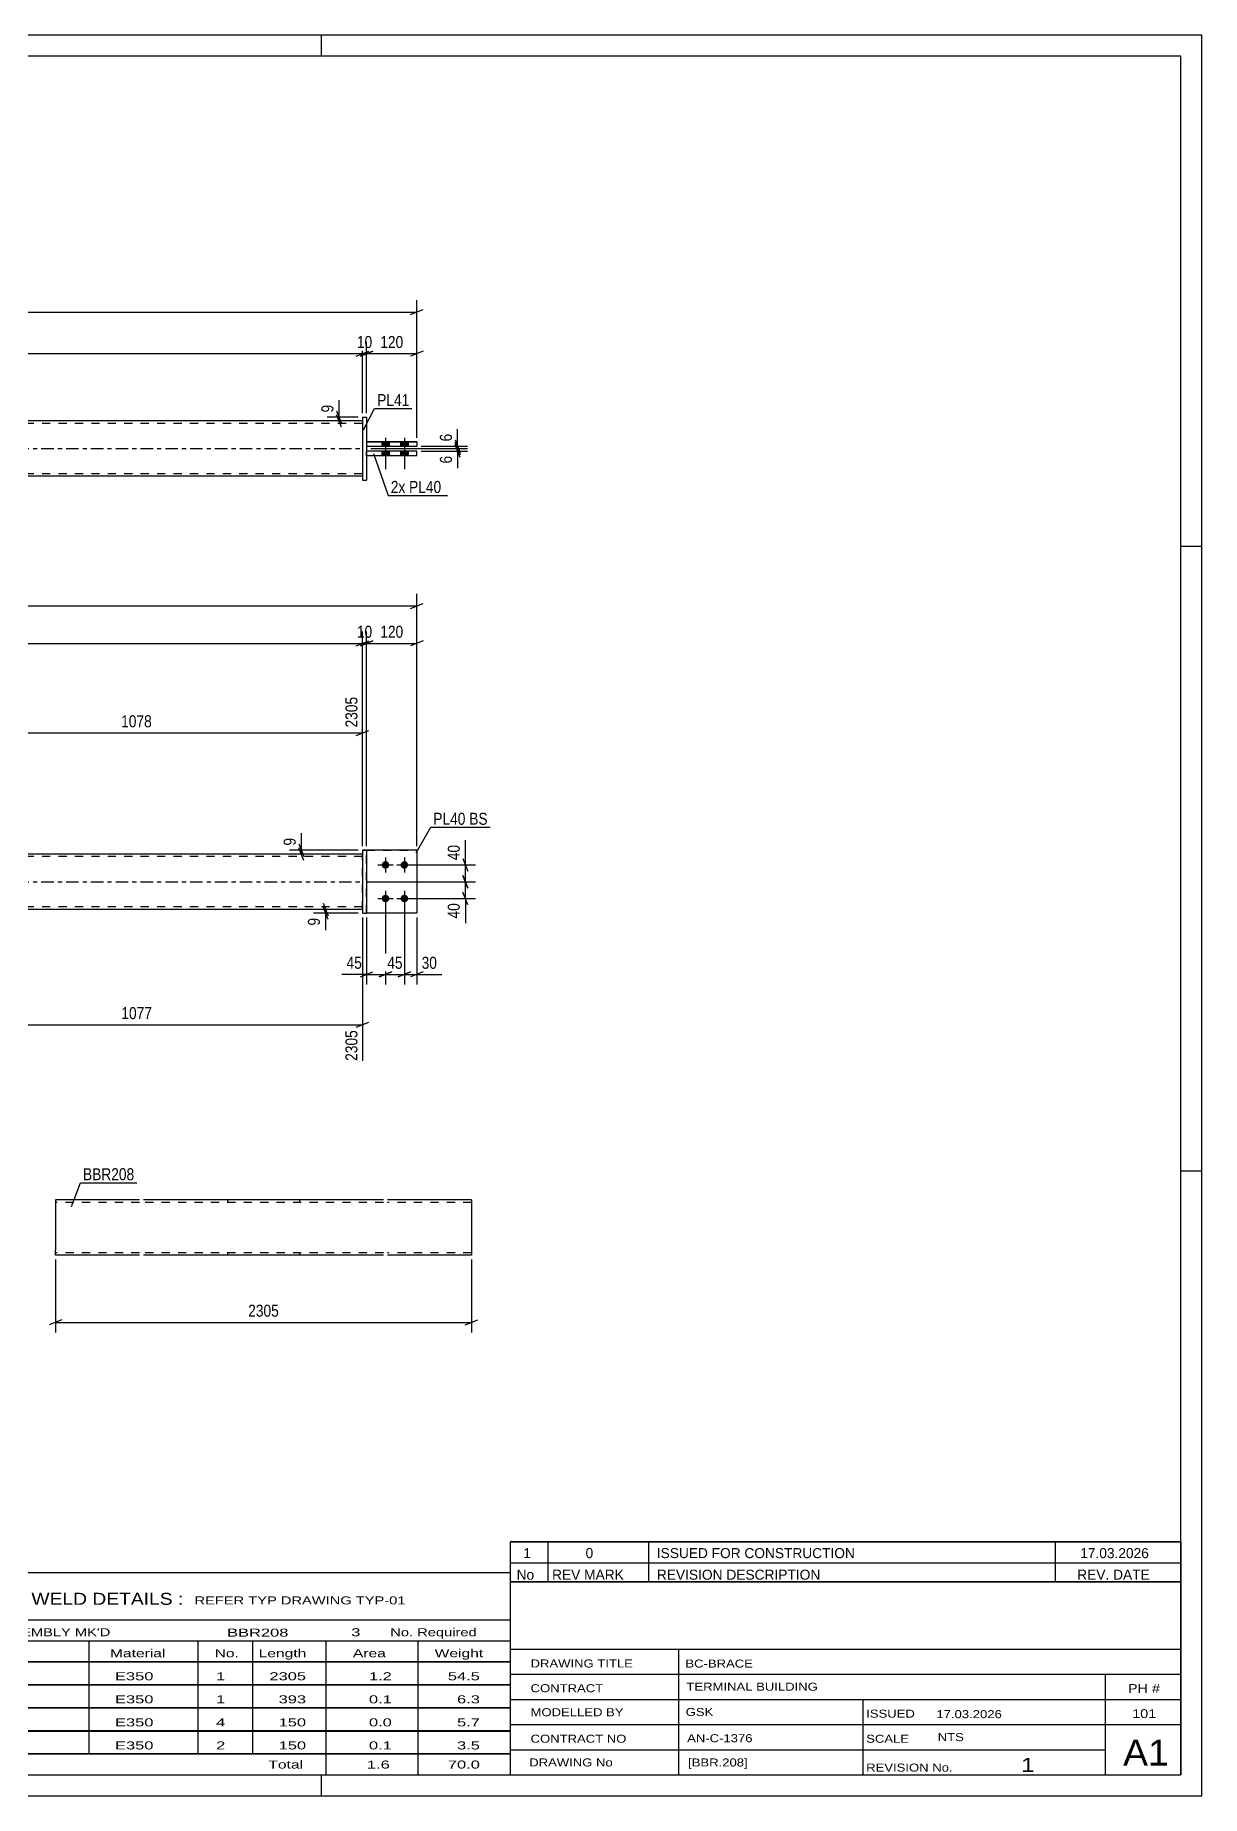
# Model space of a CAD drawing. Header units: millimetres. Extents: x 0 to 594, y 0 to 420.
# Drawn here: x 315.7 to 594, y 0 to 420 of the extents above; entities that cross this region are included whole.
import ezdxf

# ---------------------------------------------------------------- set-up
doc = ezdxf.new("R2010")
doc.units = ezdxf.units.MM
doc.linetypes.add('DXK_LINE_DOT2', pattern=[3.9198, 1.9599, -1.9599])
doc.linetypes.add('DXK_LINE_DOT3', pattern=[5.9187, 2.979, -0.9799, 0.9799, -0.9799])
doc.styles.add('Arial Narrow', font='ARIALN.TTF', dxfattribs={"height": 0.2})

# ---------------------------------------------------------------- blocks, each defined once
blk = doc.blocks.new('Unknown-581589575-1129')
at = {"color": 5, "linetype": 'Continuous'}
for p, q in [((594, 420), (0, 420)), ((384, 415), (384, 420)), ((594, 0), (594, 420)), ((589, 415), (5, 415)), ((589, 5), (589, 415)), ((594, 298), (589, 298)), ((594, 149), (589, 149)), ((5, 5), (589, 5)), ((384, 0), (384, 5)), ((0, 0), (594, 0))]:
    blk.add_line(p, q, dxfattribs=at)
blk = doc.blocks.new('Part-581589575-1681 - 1670')
at = {"color": 2, "linetype": 'Continuous'}
for p, q in [((406.77, 225.56), (394.77, 225.56)), ((406.77, 225.56), (406.77, 225.56)), ((406.77, 225.56), (406.77, 210.56)), ((406.77, 210.56), (394.77, 210.56))]:
    blk.add_line(p, q, dxfattribs=at)
at = {"color": 7, "linetype": 'DXK_LINE_DOT2'}
for p, q in [((406.77, 225.56), (394.77, 225.56)), ((394.77, 225.56), (394.77, 225.56)), ((394.77, 210.56), (394.77, 225.56)), ((406.77, 225.56), (406.77, 225.56)), ((406.77, 210.56), (394.77, 210.56))]:
    blk.add_line(p, q, dxfattribs=at)
blk = doc.blocks.new('Part-581589575-1676 - 1670')
at = {"linetype": 'Continuous'}
blk.add_hatch(color=2, dxfattribs=at).paths.add_polyline_path([(193.27, 211.46), (192.47, 212.86), (194.07, 212.86)])
at = {"color": 2, "linetype": 'Continuous'}
for p, q in [((393.77, 224.66), (163.27, 224.66)), ((393.77, 211.46), (163.27, 211.46)), ((193.27, 211.46), (192.47, 212.86)), ((192.47, 212.86), (194.07, 212.86)), ((194.07, 212.86), (193.27, 211.46))]:
    blk.add_line(p, q, dxfattribs=at)
at = {"color": 7, "linetype": 'DXK_LINE_DOT2'}
for p, q in [((163.27, 224.66), (163.27, 211.46)), ((393.77, 224.06), (163.27, 224.06)), ((268.85, 224.66), (268.85, 224.06)), ((286.06, 224.66), (286.06, 224.06)), ((393.77, 211.46), (393.77, 224.66)), ((393.77, 212.06), (163.27, 212.06)), ((268.94, 211.46), (268.94, 212.06)), ((268.94, 211.55), (268.94, 211.46)), ((286.15, 211.46), (286.15, 212.06)), ((286.15, 211.55), (286.15, 211.46))]:
    blk.add_line(p, q, dxfattribs=at)
at = {"color": 7, "linetype": 'DXK_LINE_DOT3'}
blk.add_line((163.27, 218.06), (393.77, 218.06), dxfattribs=at)
at = {"color": 2, "linetype": 'Continuous'}
blk.add_circle((193.27, 212.36), 1, dxfattribs=at)
blk = doc.blocks.new('Bolt-581589575-1686 - 1670')
at = {"linetype": 'Continuous'}
for points in [[(399.27, 222.96), (399.45, 222.94), (399.63, 222.88), (399.8, 222.78), (399.93, 222.66), (400.05, 222.51), (400.12, 222.33), (400.16, 222.15), (400.16, 221.96), (400.12, 221.78), (400.05, 221.61), (399.93, 221.45), (399.8, 221.33), (399.63, 221.23), (399.45, 221.18), (399.27, 221.16), (399.08, 221.18), (398.9, 221.23), (398.74, 221.33), (398.6, 221.45), (398.49, 221.61), (398.41, 221.78), (398.37, 221.96), (398.37, 222.15), (398.41, 222.33), (398.49, 222.51), (398.6, 222.66), (398.74, 222.78), (398.9, 222.88), (399.08, 222.94)], [(403.77, 222.96), (403.95, 222.94), (404.13, 222.88), (404.3, 222.78), (404.43, 222.66), (404.55, 222.51), (404.62, 222.33), (404.66, 222.15), (404.66, 221.96), (404.62, 221.78), (404.55, 221.61), (404.43, 221.45), (404.3, 221.33), (404.13, 221.23), (403.95, 221.18), (403.77, 221.16), (403.58, 221.18), (403.4, 221.23), (403.24, 221.33), (403.1, 221.45), (402.99, 221.61), (402.91, 221.78), (402.87, 221.96), (402.87, 222.15), (402.91, 222.33), (402.99, 222.51), (403.1, 222.66), (403.24, 222.78), (403.4, 222.88), (403.58, 222.94)], [(399.27, 214.96), (399.45, 214.94), (399.63, 214.88), (399.8, 214.78), (399.93, 214.66), (400.05, 214.51), (400.12, 214.33), (400.16, 214.15), (400.16, 213.96), (400.12, 213.78), (400.05, 213.61), (399.93, 213.45), (399.8, 213.33), (399.63, 213.23), (399.45, 213.18), (399.27, 213.16), (399.08, 213.18), (398.9, 213.23), (398.74, 213.33), (398.6, 213.45), (398.49, 213.61), (398.41, 213.78), (398.37, 213.96), (398.37, 214.15), (398.41, 214.33), (398.49, 214.51), (398.6, 214.66), (398.74, 214.78), (398.9, 214.88), (399.08, 214.94)], [(403.77, 214.96), (403.95, 214.94), (404.13, 214.88), (404.3, 214.78), (404.43, 214.66), (404.55, 214.51), (404.62, 214.33), (404.66, 214.15), (404.66, 213.96), (404.62, 213.78), (404.55, 213.61), (404.43, 213.45), (404.3, 213.33), (404.13, 213.23), (403.95, 213.18), (403.77, 213.16), (403.58, 213.18), (403.4, 213.23), (403.24, 213.33), (403.1, 213.45), (402.99, 213.61), (402.91, 213.78), (402.87, 213.96), (402.87, 214.15), (402.91, 214.33), (402.99, 214.51), (403.1, 214.66), (403.24, 214.78), (403.4, 214.88), (403.58, 214.94)]]:
    blk.add_hatch(color=1, dxfattribs=at).paths.add_polyline_path(points)
at = {"color": 1, "linetype": 'Continuous'}
for p, q in [((399.27, 223.86), (399.27, 220.26)), ((403.77, 223.86), (403.77, 220.26)), ((397.47, 222.06), (401.07, 222.06)), ((401.97, 222.06), (405.57, 222.06)), ((399.27, 215.86), (399.27, 212.26)), ((403.77, 215.86), (403.77, 212.26)), ((397.47, 214.06), (401.07, 214.06)), ((401.97, 214.06), (405.57, 214.06))]:
    blk.add_line(p, q, dxfattribs=at)
blk = doc.blocks.new('Part-581589575-1707 - 1670')
at = {"color": 2, "linetype": 'Continuous'}
for p, q in [((394.77, 225.56), (393.77, 225.56)), ((393.77, 225.56), (394.77, 225.56)), ((393.77, 225.56), (393.77, 210.56)), ((394.77, 225.56), (394.77, 210.56)), ((393.77, 210.56), (394.77, 210.56))]:
    blk.add_line(p, q, dxfattribs=at)
at = {"color": 7, "linetype": 'DXK_LINE_DOT2'}
for p, q in [((393.77, 225.56), (393.77, 225.56)), ((393.77, 225.56), (393.77, 225.56)), ((394.77, 225.56), (394.77, 225.56)), ((394.77, 225.56), (394.77, 225.56)), ((393.77, 210.56), (394.77, 210.56))]:
    blk.add_line(p, q, dxfattribs=at)
blk = doc.blocks.new('Part-581589575-1712 - 1670')
at = {"color": 7, "linetype": 'DXK_LINE_DOT2'}
for p, q in [((394.77, 225.56), (406.77, 225.56)), ((406.77, 225.56), (394.77, 225.56)), ((394.77, 225.56), (394.77, 225.56)), ((394.77, 210.56), (394.77, 225.56)), ((406.77, 225.56), (406.77, 225.56)), ((406.77, 225.56), (406.77, 210.56)), ((406.77, 210.56), (394.77, 210.56)), ((406.77, 210.56), (394.77, 210.56))]:
    blk.add_line(p, q, dxfattribs=at)
blk = doc.blocks.new('Bolt-581589575-1369 - 1366')
at = {"linetype": 'Continuous'}
for points in [[(400.17, 322.97), (398.37, 322.97), (398.37, 321.97), (400.17, 321.97)], [(400.17, 322.97), (398.37, 322.97), (398.37, 321.97), (400.17, 321.97)], [(400.17, 320.77), (398.37, 320.77), (398.37, 319.77), (400.17, 319.77)], [(400.17, 320.77), (398.37, 320.77), (398.37, 319.77), (400.17, 319.77)], [(404.67, 322.97), (402.87, 322.97), (402.87, 321.97), (404.67, 321.97)], [(404.67, 322.97), (402.87, 322.97), (402.87, 321.97), (404.67, 321.97)], [(404.67, 320.77), (402.87, 320.77), (402.87, 319.77), (404.67, 319.77)], [(404.67, 320.77), (402.87, 320.77), (402.87, 319.77), (404.67, 319.77)]]:
    blk.add_hatch(color=1, dxfattribs=at).paths.add_polyline_path(points)
at = {"color": 1, "linetype": 'Continuous'}
for p, q in [((399.27, 323.97), (399.27, 316.47)), ((399.27, 323.97), (399.27, 316.47)), ((403.77, 323.97), (403.77, 316.47)), ((403.77, 323.97), (403.77, 316.47)), ((398.37, 322.97), (398.37, 321.97)), ((398.37, 322.97), (398.37, 321.97)), ((398.37, 320.77), (398.37, 319.77)), ((398.37, 320.77), (398.37, 319.77)), ((400.17, 322.97), (400.17, 321.97)), ((400.17, 322.97), (400.17, 321.97)), ((400.17, 320.77), (400.17, 319.77)), ((400.17, 320.77), (400.17, 319.77)), ((402.87, 322.97), (402.87, 321.97)), ((402.87, 322.97), (402.87, 321.97)), ((402.87, 320.77), (402.87, 319.77)), ((402.87, 320.77), (402.87, 319.77)), ((404.67, 322.97), (404.67, 321.97)), ((404.67, 322.97), (404.67, 321.97)), ((404.67, 320.77), (404.67, 319.77)), ((404.67, 320.77), (404.67, 319.77))]:
    blk.add_line(p, q, dxfattribs=at)
blk = doc.blocks.new('Part-581589575-1432 - 1366')
at = {"color": 2, "linetype": 'Continuous'}
for p, q in [((393.77, 328.87), (394.77, 328.87)), ((393.77, 328.87), (394.77, 328.87)), ((393.77, 328.87), (393.77, 313.87)), ((394.77, 328.87), (394.77, 313.87)), ((393.77, 313.87), (394.77, 313.87))]:
    blk.add_line(p, q, dxfattribs=at)
at = {"color": 7, "linetype": 'DXK_LINE_DOT2'}
for p, q in [((393.77, 328.87), (393.77, 328.87)), ((393.77, 328.87), (393.77, 328.87)), ((394.77, 328.87), (394.77, 328.87)), ((393.77, 313.87), (394.77, 313.87)), ((394.77, 313.87), (394.77, 313.87))]:
    blk.add_line(p, q, dxfattribs=at)
blk = doc.blocks.new('Part-581589575-1454 - 1366')
at = {"linetype": 'Continuous'}
blk.add_hatch(color=2, dxfattribs=at).paths.add_polyline_path([(193.27, 321.37), (192.47, 322.77), (194.07, 322.77)])
at = {"color": 2, "linetype": 'Continuous'}
for p, q in [((393.77, 327.97), (163.27, 327.97)), ((193.27, 321.37), (192.47, 322.77)), ((192.47, 322.77), (194.07, 322.77)), ((194.07, 322.77), (193.27, 321.37)), ((286.06, 322.07), (268.85, 322.07)), ((268.85, 322.07), (268.85, 320.67)), ((268.85, 320.67), (286.06, 320.67)), ((268.94, 321.97), (268.94, 322.07)), ((268.94, 320.67), (268.94, 320.77)), ((286.06, 320.67), (286.06, 322.07)), ((393.77, 314.77), (163.27, 314.77))]:
    blk.add_line(p, q, dxfattribs=at)
at = {"color": 7, "linetype": 'DXK_LINE_DOT2'}
for p, q in [((163.27, 327.97), (163.27, 314.77)), ((393.77, 327.97), (393.77, 314.77)), ((393.77, 327.37), (163.27, 327.37)), ((268.94, 322.07), (268.94, 320.77)), ((286.06, 322.07), (286.15, 322.07)), ((286.15, 320.67), (286.06, 320.67)), ((286.15, 322.07), (286.15, 320.67)), ((393.77, 315.37), (163.27, 315.37))]:
    blk.add_line(p, q, dxfattribs=at)
at = {"color": 7, "linetype": 'DXK_LINE_DOT3'}
blk.add_line((163.27, 321.37), (393.77, 321.37), dxfattribs=at)
at = {"color": 2, "linetype": 'Continuous'}
blk.add_circle((193.27, 322.27), 1, dxfattribs=at)
blk = doc.blocks.new('Part-581589575-1459 - 1366')
at = {"color": 2, "linetype": 'Continuous'}
for p, q in [((406.77, 320.77), (394.77, 320.77)), ((394.77, 319.77), (394.77, 320.77)), ((406.77, 320.77), (394.77, 320.77)), ((394.77, 319.77), (406.77, 319.77)), ((406.77, 319.77), (406.77, 320.77))]:
    blk.add_line(p, q, dxfattribs=at)
at = {"color": 7, "linetype": 'DXK_LINE_DOT2'}
for p, q in [((394.77, 320.77), (394.77, 320.77)), ((394.77, 320.77), (394.77, 320.77)), ((394.77, 319.77), (406.77, 319.77)), ((406.77, 320.77), (406.77, 320.77)), ((406.77, 320.77), (406.77, 320.77))]:
    blk.add_line(p, q, dxfattribs=at)
blk = doc.blocks.new('Part-581589575-1464 - 1366')
at = {"color": 2, "linetype": 'Continuous'}
for p, q in [((394.77, 322.97), (406.77, 322.97)), ((406.77, 322.97), (394.77, 322.97)), ((394.77, 322.97), (394.77, 321.97)), ((394.77, 321.97), (406.77, 321.97)), ((406.77, 322.97), (406.77, 321.97))]:
    blk.add_line(p, q, dxfattribs=at)
at = {"color": 7, "linetype": 'DXK_LINE_DOT2'}
for p, q in [((394.77, 322.97), (394.77, 322.97)), ((394.77, 322.97), (394.77, 322.97)), ((394.77, 321.97), (406.77, 321.97)), ((406.77, 322.97), (406.77, 322.97)), ((406.77, 322.97), (406.77, 322.97))]:
    blk.add_line(p, q, dxfattribs=at)
blk = doc.blocks.new('Part-581589575-2427 - 2421')
at = {"color": 2, "linetype": 'Continuous'}
for p, q in [((340.57, 142.14), (320.57, 142.14)), ((320.57, 142.14), (320.57, 130.14)), ((398.77, 142.14), (341.57, 142.14)), ((419.77, 142.14), (399.77, 142.14)), ((419.77, 142.14), (419.77, 128.94)), ((320.57, 129.29), (320.57, 130.14)), ((320.57, 129.03), (320.57, 129.29)), ((320.57, 128.94), (320.57, 129.03)), ((340.57, 128.94), (320.57, 128.94)), ((398.77, 128.94), (341.57, 128.94)), ((419.77, 128.94), (399.77, 128.94))]:
    blk.add_line(p, q, dxfattribs=at)
at = {"color": 7, "linetype": 'DXK_LINE_DOT2'}
for p, q in [((340.57, 141.54), (320.57, 141.54)), ((398.77, 141.54), (341.57, 141.54)), ((361.57, 142.14), (361.57, 141.54)), ((378.77, 142.14), (378.77, 141.54)), ((419.77, 141.54), (399.77, 141.54)), ((320.57, 129.68), (320.57, 130.14)), ((320.57, 129.29), (320.57, 129.91)), ((320.57, 129.54), (320.57, 129.59)), ((320.57, 129.54), (320.57, 129.59)), ((340.57, 129.54), (320.57, 129.54)), ((320.57, 128.94), (320.57, 128.94)), ((398.77, 129.54), (341.57, 129.54)), ((361.66, 128.94), (361.66, 129.54)), ((378.86, 128.94), (378.86, 129.54)), ((419.77, 129.54), (399.77, 129.54)), ((419.77, 129.54), (419.77, 129.59))]:
    blk.add_line(p, q, dxfattribs=at)
blk = doc.blocks.new('StraightDimension-581589575-2003 - 1670')
at = {"color": 7, "linetype": 'Continuous'}
for p, q in [((417.73, 219.56), (418.93, 216.56)), ((394.77, 218.06), (420.73, 218.06)), ((418.93, 212.56), (417.73, 215.56)), ((418.33, 214.06), (418.33, 218.06)), ((404.77, 214.06), (420.73, 214.06))]:
    blk.add_line(p, q, dxfattribs=at)
at = {"color": 0}
blk.add_wipeout([(417.58, 213.53), (413.38, 213.53), (413.38, 208.68), (417.58, 208.68)], dxfattribs=at)
at = {"color": 7, "linetype": 'Continuous'}
blk.add_line((418.33, 214.06), (418.33, 208.15), dxfattribs=at)
blk.add_line((418.33, 214.06), (418.33, 208.15), dxfattribs=at)
at = {"color": 3, "style": 'Arial Narrow'}
blk.add_text('40', height=2.863, rotation=90.0002, dxfattribs=at).set_placement((416.98, 209.28))
blk = doc.blocks.new('StraightDimension-581589575-1931 - 1670')
at = {"color": 7, "linetype": 'Continuous'}
for p, q in [((399.27, 213.06), (399.27, 193.54)), ((394.77, 209.56), (394.77, 193.54)), ((393.27, 195.34), (396.27, 196.54)), ((394.77, 195.94), (399.27, 195.94)), ((400.77, 196.54), (397.77, 195.34))]:
    blk.add_line(p, q, dxfattribs=at)
at = {"color": 0}
blk.add_wipeout([(394.24, 196.69), (394.24, 200.89), (389.38, 200.89), (389.38, 196.69)], dxfattribs=at)
at = {"color": 7, "linetype": 'Continuous'}
blk.add_line((394.77, 195.94), (388.86, 195.94), dxfattribs=at)
blk.add_line((394.77, 195.94), (388.86, 195.94), dxfattribs=at)
at = {"color": 3, "style": 'Arial Narrow'}
blk.add_text('45', height=2.863, dxfattribs=at).set_placement((389.98, 197.29))
blk = doc.blocks.new('StraightDimension-581589575-4234 - 1670')
at = {"color": 7, "linetype": 'Continuous'}
for p, q in [((393.77, 226.56), (393.77, 277.76)), ((394.77, 226.56), (394.77, 277.76)), ((392.27, 274.31), (395.27, 275.51)), ((396.27, 275.51), (393.27, 274.31)), ((393.77, 274.91), (394.77, 274.91))]:
    blk.add_line(p, q, dxfattribs=at)
at = {"color": 0}
blk.add_wipeout([(396.69, 275.66), (396.69, 279.86), (391.84, 279.86), (391.84, 275.66)], dxfattribs=at)
at = {"color": 3, "style": 'Arial Narrow'}
blk.add_text('10', height=2.863, dxfattribs=at).set_placement((392.44, 276.26))
blk = doc.blocks.new('StraightDimension-581589575-1990 - 1670')
at = {"color": 7, "linetype": 'Continuous'}
for p, q in [((417.73, 223.56), (418.93, 220.56)), ((404.77, 222.06), (420.73, 222.06)), ((418.93, 216.56), (417.73, 219.56)), ((418.33, 218.06), (418.33, 222.06)), ((394.77, 218.06), (420.73, 218.06))]:
    blk.add_line(p, q, dxfattribs=at)
at = {"color": 0}
blk.add_wipeout([(417.58, 227.44), (413.38, 227.44), (413.38, 222.58), (417.58, 222.58)], dxfattribs=at)
at = {"color": 7, "linetype": 'Continuous'}
blk.add_line((418.33, 222.06), (418.33, 227.96), dxfattribs=at)
blk.add_line((418.33, 222.06), (418.33, 227.96), dxfattribs=at)
at = {"color": 3, "style": 'Arial Narrow'}
blk.add_text('40', height=2.863, rotation=90.0002, dxfattribs=at).set_placement((416.98, 223.18))
blk = doc.blocks.new('StraightDimension-581589575-2833 - 1670')
at = {"color": 7, "linetype": 'Continuous'}
for p, q in [((285.95, 225.66), (285.95, 266.66)), ((393.77, 226.56), (393.77, 262.16)), ((287.45, 254.15), (284.45, 252.95)), ((285.95, 253.55), (393.77, 253.55)), ((392.27, 252.95), (395.27, 254.15))]:
    blk.add_line(p, q, dxfattribs=at)
at = {"color": 0, "linetype": 'Continuous'}
blk.add_wipeout([(393.17, 262.76), (388.97, 262.76), (388.97, 254.25), (393.17, 254.25)], dxfattribs=at)
at = {"color": 0}
blk.add_wipeout([(344.12, 254.3), (344.12, 258.5), (335.6, 258.5), (335.6, 254.3)], dxfattribs=at)
at = {"color": 3, "linetype": 'Continuous', "style": 'Arial Narrow'}
blk.add_text('2305', height=2.863, rotation=90.0002, dxfattribs=at).set_placement((392.57, 254.85))
at = {"color": 3, "style": 'Arial Narrow'}
blk.add_text('1078', height=2.863, dxfattribs=at).set_placement((336.2, 254.9))
blk = doc.blocks.new('StraightDimension-581589575-1941 - 1670')
at = {"color": 7, "linetype": 'Continuous'}
for p, q in [((399.27, 213.06), (399.27, 193.54)), ((403.77, 213.06), (403.77, 193.54)), ((397.77, 195.34), (400.77, 196.54)), ((399.27, 195.94), (403.77, 195.94)), ((405.27, 196.54), (402.27, 195.34))]:
    blk.add_line(p, q, dxfattribs=at)
at = {"color": 0}
blk.add_wipeout([(403.94, 196.69), (403.94, 200.89), (399.09, 200.89), (399.09, 196.69)], dxfattribs=at)
at = {"color": 3, "style": 'Arial Narrow'}
blk.add_text('45', height=2.863, dxfattribs=at).set_placement((399.69, 197.29))
blk = doc.blocks.new('StraightDimension-581589575-1722 - 1670')
at = {"color": 7, "linetype": 'Continuous'}
for p, q in [((150.27, 226.56), (150.27, 286.71)), ((406.77, 226.56), (406.77, 286.71)), ((151.77, 284.46), (148.77, 283.26)), ((150.27, 283.86), (406.77, 283.86)), ((405.27, 283.26), (408.27, 284.46))]:
    blk.add_line(p, q, dxfattribs=at)
at = {"color": 0}
blk.add_wipeout([(282.78, 284.61), (282.78, 288.81), (274.26, 288.81), (274.26, 284.61)], dxfattribs=at)
at = {"color": 3, "style": 'Arial Narrow'}
blk.add_text('2565', height=2.863, dxfattribs=at).set_placement((274.86, 285.21))
blk = doc.blocks.new('StraightDimension-581589575-1922 - 1670')
at = {"color": 7, "linetype": 'Continuous'}
for p, q in [((392.77, 211.46), (382.12, 211.46)), ((392.77, 210.56), (382.12, 210.56)), ((384.37, 212.96), (385.57, 209.96)), ((385.57, 209.06), (384.37, 212.06)), ((384.97, 210.56), (384.97, 211.46))]:
    blk.add_line(p, q, dxfattribs=at)
at = {"color": 0}
blk.add_wipeout([(384.22, 210.03), (380.02, 210.03), (380.02, 207), (384.22, 207)], dxfattribs=at)
at = {"color": 7, "linetype": 'Continuous'}
blk.add_line((384.97, 210.56), (384.97, 206.48), dxfattribs=at)
blk.add_line((384.97, 210.56), (384.97, 206.48), dxfattribs=at)
at = {"color": 3, "style": 'Arial Narrow'}
blk.add_text('9', height=2.86, rotation=90.0002, dxfattribs=at).set_placement((383.62, 207.6))
blk = doc.blocks.new('StraightDimension-581589575-1951 - 1670')
at = {"color": 7, "linetype": 'Continuous'}
for p, q in [((403.77, 213.06), (403.77, 193.54)), ((406.77, 209.56), (406.77, 193.54)), ((402.27, 195.34), (405.27, 196.54)), ((403.77, 195.94), (406.77, 195.94)), ((408.27, 196.54), (405.27, 195.34))]:
    blk.add_line(p, q, dxfattribs=at)
at = {"color": 0}
blk.add_wipeout([(412.15, 196.69), (412.15, 200.89), (407.29, 200.89), (407.29, 196.69)], dxfattribs=at)
at = {"color": 7, "linetype": 'Continuous'}
blk.add_line((406.77, 195.94), (412.67, 195.94), dxfattribs=at)
blk.add_line((406.77, 195.94), (412.67, 195.94), dxfattribs=at)
at = {"color": 3, "style": 'Arial Narrow'}
blk.add_text('30', height=2.863, dxfattribs=at).set_placement((407.89, 197.29))
blk = doc.blocks.new('StraightDimension-581589575-2967 - 1670')
at = {"color": 7, "linetype": 'Continuous'}
for p, q in [((286.05, 210.46), (286.05, 175.32)), ((393.77, 209.56), (393.77, 175.32)), ((287.55, 184.53), (284.55, 183.33)), ((286.05, 183.93), (393.77, 183.93)), ((392.27, 183.33), (395.27, 184.53))]:
    blk.add_line(p, q, dxfattribs=at)
at = {"color": 0}
blk.add_wipeout([(344.16, 184.68), (344.16, 188.88), (335.65, 188.88), (335.65, 184.68)], dxfattribs=at)
at = {"color": 0, "linetype": 'Continuous'}
blk.add_wipeout([(393.17, 183.23), (388.97, 183.23), (388.97, 174.72), (393.17, 174.72)], dxfattribs=at)
at = {"color": 3, "style": 'Arial Narrow'}
blk.add_text('1077', height=2.863, dxfattribs=at).set_placement((336.25, 185.28))
at = {"color": 3, "linetype": 'Continuous', "style": 'Arial Narrow'}
blk.add_text('2305', height=2.863, rotation=90.0002, dxfattribs=at).set_placement((392.57, 175.32))
blk = doc.blocks.new('StraightDimension-581589575-2022 - 1670')
at = {"color": 7, "linetype": 'Continuous'}
for p, q in [((378.59, 227.06), (379.79, 224.06)), ((392.77, 225.56), (376.34, 225.56)), ((392.77, 224.66), (376.34, 224.66)), ((379.79, 223.16), (378.59, 226.16)), ((379.19, 224.66), (379.19, 225.56))]:
    blk.add_line(p, q, dxfattribs=at)
at = {"color": 0}
blk.add_wipeout([(378.44, 229.11), (374.24, 229.11), (374.24, 226.08), (378.44, 226.08)], dxfattribs=at)
at = {"color": 7, "linetype": 'Continuous'}
blk.add_line((379.19, 225.56), (379.19, 229.63), dxfattribs=at)
blk.add_line((379.19, 225.56), (379.19, 229.63), dxfattribs=at)
at = {"color": 3, "style": 'Arial Narrow'}
blk.add_text('9', height=2.86, rotation=90.0002, dxfattribs=at).set_placement((377.84, 226.68))
blk = doc.blocks.new('StraightDimension-581589575-4233 - 1670')
at = {"color": 7, "linetype": 'Continuous'}
for p, q in [((394.77, 226.56), (394.77, 277.76)), ((406.77, 226.56), (406.77, 277.76)), ((393.27, 274.31), (396.27, 275.51)), ((394.77, 274.91), (406.77, 274.91)), ((408.27, 275.51), (405.27, 274.31))]:
    blk.add_line(p, q, dxfattribs=at)
at = {"color": 0}
blk.add_wipeout([(404.11, 275.66), (404.11, 279.86), (397.42, 279.86), (397.42, 275.66)], dxfattribs=at)
at = {"color": 3, "style": 'Arial Narrow'}
blk.add_text('120', height=2.863, dxfattribs=at).set_placement((398.02, 276.26))
blk = doc.blocks.new('StraightDimension-581589575-4235 - 1670')
at = {"color": 7, "linetype": 'Continuous'}
for p, q in [((163.27, 226.56), (163.27, 277.76)), ((393.77, 226.56), (393.77, 277.76)), ((164.77, 275.51), (161.77, 274.31)), ((163.27, 274.91), (393.77, 274.91)), ((392.27, 274.31), (395.27, 275.51))]:
    blk.add_line(p, q, dxfattribs=at)
at = {"color": 0}
blk.add_wipeout([(282.78, 275.66), (282.78, 279.86), (274.26, 279.86), (274.26, 275.66)], dxfattribs=at)
at = {"color": 3, "style": 'Arial Narrow'}
blk.add_text('2305', height=2.863, dxfattribs=at).set_placement((274.86, 276.26))
blk = doc.blocks.new('StraightDimension-581589575-1573 - 1366')
at = {"color": 7, "linetype": 'Continuous'}
for p, q in [((164.77, 344.63), (161.77, 343.43)), ((163.27, 329.87), (163.27, 346.88)), ((392.27, 343.43), (395.27, 344.63)), ((393.77, 329.87), (393.77, 346.88)), ((163.27, 344.03), (393.77, 344.03))]:
    blk.add_line(p, q, dxfattribs=at)
at = {"color": 0}
blk.add_wipeout([(282.78, 344.78), (282.78, 348.98), (274.26, 348.98), (274.26, 344.78)], dxfattribs=at)
at = {"color": 3, "style": 'Arial Narrow'}
blk.add_text('2305', height=2.863, dxfattribs=at).set_placement((274.86, 345.38))
blk = doc.blocks.new('StraightDimension-581589575-1583 - 1366')
at = {"color": 7, "linetype": 'Continuous'}
for p, q in [((392.27, 343.43), (395.27, 344.63)), ((396.27, 344.63), (393.27, 343.43)), ((393.77, 329.87), (393.77, 346.88)), ((394.77, 329.87), (394.77, 346.88)), ((393.77, 344.03), (394.77, 344.03))]:
    blk.add_line(p, q, dxfattribs=at)
at = {"color": 0}
blk.add_wipeout([(396.69, 344.78), (396.69, 348.98), (391.84, 348.98), (391.84, 344.78)], dxfattribs=at)
at = {"color": 3, "style": 'Arial Narrow'}
blk.add_text('10', height=2.863, dxfattribs=at).set_placement((392.44, 345.38))
blk = doc.blocks.new('StraightDimension-581589575-1542 - 1366')
at = {"color": 7, "linetype": 'Continuous'}
for p, q in [((151.77, 354.55), (148.77, 353.35)), ((150.27, 323.96), (150.27, 356.8)), ((150.27, 353.95), (406.77, 353.95)), ((405.27, 353.35), (408.27, 354.55)), ((406.77, 323.97), (406.77, 356.8))]:
    blk.add_line(p, q, dxfattribs=at)
at = {"color": 0}
blk.add_wipeout([(282.78, 354.7), (282.78, 358.9), (274.26, 358.9), (274.26, 354.7)], dxfattribs=at)
at = {"color": 3, "style": 'Arial Narrow'}
blk.add_text('2565', height=2.863, dxfattribs=at).set_placement((274.86, 355.3))
blk = doc.blocks.new('StraightDimension-581589575-1593 - 1366')
at = {"color": 7, "linetype": 'Continuous'}
for p, q in [((393.27, 343.43), (396.27, 344.63)), ((394.77, 329.87), (394.77, 346.88)), ((408.27, 344.63), (405.27, 343.43)), ((406.77, 323.97), (406.77, 346.88)), ((394.77, 344.03), (406.77, 344.03))]:
    blk.add_line(p, q, dxfattribs=at)
at = {"color": 0}
blk.add_wipeout([(404.11, 344.78), (404.11, 348.98), (397.42, 348.98), (397.42, 344.78)], dxfattribs=at)
at = {"color": 3, "style": 'Arial Narrow'}
blk.add_text('120', height=2.863, dxfattribs=at).set_placement((398.02, 345.38))
blk = doc.blocks.new('StraightDimension-581589575-1604 - 1366')
at = {"color": 7, "linetype": 'Continuous'}
for p, q in [((392.77, 328.87), (385.34, 328.87)), ((392.77, 327.97), (385.34, 327.97)), ((387.59, 330.37), (388.79, 327.37)), ((388.79, 326.47), (387.59, 329.47)), ((388.19, 327.97), (388.19, 328.87))]:
    blk.add_line(p, q, dxfattribs=at)
at = {"color": 0}
blk.add_wipeout([(387.44, 332.42), (383.24, 332.42), (383.24, 329.4), (387.44, 329.4)], dxfattribs=at)
at = {"color": 7, "linetype": 'Continuous'}
blk.add_line((388.19, 328.87), (388.19, 332.95), dxfattribs=at)
blk.add_line((388.19, 328.87), (388.19, 332.95), dxfattribs=at)
at = {"color": 3, "style": 'Arial Narrow'}
blk.add_text('9', height=2.86, rotation=90.0002, dxfattribs=at).set_placement((386.84, 330))
blk = doc.blocks.new('StraightDimension-581589575-1615 - 1366')
at = {"color": 7, "linetype": 'Continuous'}
for p, q in [((415.86, 323.47), (417.06, 320.47)), ((395.77, 321.37), (418.86, 321.37)), ((407.77, 321.97), (418.86, 321.97)), ((417.06, 319.87), (415.86, 322.87)), ((416.46, 321.37), (416.46, 321.97))]:
    blk.add_line(p, q, dxfattribs=at)
at = {"color": 0}
blk.add_wipeout([(415.71, 325.52), (411.51, 325.52), (411.51, 322.49), (415.71, 322.49)], dxfattribs=at)
at = {"color": 7, "linetype": 'Continuous'}
blk.add_line((416.46, 321.97), (416.46, 326.05), dxfattribs=at)
blk.add_line((416.46, 321.97), (416.46, 326.05), dxfattribs=at)
at = {"color": 3, "style": 'Arial Narrow'}
blk.add_text('6', height=2.86, rotation=90.0002, dxfattribs=at).set_placement((415.11, 323.09))
blk = doc.blocks.new('StraightDimension-581589575-1624 - 1366')
at = {"color": 7, "linetype": 'Continuous'}
for p, q in [((395.77, 321.37), (418.86, 321.37)), ((407.77, 320.77), (418.86, 320.77)), ((415.86, 322.87), (417.06, 319.87)), ((417.06, 319.27), (415.86, 322.27)), ((416.46, 320.77), (416.46, 321.37))]:
    blk.add_line(p, q, dxfattribs=at)
at = {"color": 0}
blk.add_wipeout([(415.71, 320.24), (411.51, 320.24), (411.51, 317.22), (415.71, 317.22)], dxfattribs=at)
at = {"color": 7, "linetype": 'Continuous'}
blk.add_line((416.46, 320.77), (416.46, 316.69), dxfattribs=at)
blk.add_line((416.46, 320.77), (416.46, 316.69), dxfattribs=at)
at = {"color": 3, "style": 'Arial Narrow'}
blk.add_text('6', height=2.86, rotation=90.0002, dxfattribs=at).set_placement((415.11, 317.82))
blk = doc.blocks.new('StraightDimension-581589575-2433 - 2421')
at = {"color": 7, "linetype": 'Continuous'}
for p, q in [((320.57, 127.94), (320.57, 110.54)), ((419.77, 127.94), (419.77, 110.54)), ((322.07, 113.54), (319.07, 112.34)), ((418.27, 112.34), (421.27, 113.54)), ((320.57, 112.94), (419.77, 112.94))]:
    blk.add_line(p, q, dxfattribs=at)
at = {"color": 0}
blk.add_wipeout([(374.43, 113.69), (374.43, 117.89), (365.91, 117.89), (365.91, 113.69)], dxfattribs=at)
at = {"color": 3, "style": 'Arial Narrow'}
blk.add_text('2305', height=2.863, dxfattribs=at).set_placement((366.51, 114.29))
blk = doc.blocks.new('Unknown-581589575-4744')
at = {"color": 7, "linetype": 'Continuous'}
for p, q in [((429, 51.05), (429, 5)), ((429, 51.05), (589, 51.05)), ((589, 51), (589, 5)), ((429, 35), (589, 35)), ((469.14, 35), (469.14, 5)), ((429, 29), (589, 29)), ((571, 5.05), (571, 29.05)), ((429, 23), (589, 23)), ((513.14, 23), (513.14, 5)), ((429, 17), (589, 17)), ((429, 11), (571, 11)), ((429, 5), (589, 5))]:
    blk.add_line(p, q, dxfattribs=at)
at = {"color": 7, "style": 'Arial Narrow'}
for s, height, width, p in [('DRAWING TITLE', 1.9089, 1.425378, (433.88, 30.61)), ('BC-BRACE', 1.909, 1.425378, (470.81, 30.59)), ('CONTRACT', 1.909, 1.425378, (433.88, 24.71)), ('TERMINAL BUILDING', 1.9089, 1.425378, (471.06, 25.07)), ('MODELLED BY', 1.9089, 1.425378, (433.88, 18.98)), ('GSK', 1.909, 1.425378, (470.88, 19.04)), ('ISSUED', 1.909, 1.425378, (513.94, 18.64)), ('17.03.2026', 1.909, 1.425378, (530.69, 18.52)), ('CONTRACT NO', 1.9089, 1.425378, (433.88, 12.66)), ('AN-C-1376', 1.909, 1.425378, (471.23, 12.78)), ('SCALE', 1.909, 1.425378, (513.94, 12.65)), ('A1', 6.204, 1.25, (575.24, 7.2)), ('DRAWING No', 1.909, 1.425378, (433.56, 7)), ('[BBR.208]', 1.909, 1.425378, (471.46, 6.99)), ('1', 3.34, 1.5, (550.91, 5.68)), ('REVISION No.', 1.9089, 1.425378, (513.94, 5.77))]:
    blk.add_text(s, height=height, dxfattribs=dict(at, width=width)).set_placement(p)
at = {"color": 7, "linetype": 'Continuous', "style": 'Arial Narrow'}
for s, height, width, p in [('PH #', 2.1, 1.42538, (576.4, 24.55)), ('101', 2.1, 1.42538, (577.41, 18.55)), ('NTS', 1.909, 1.425378, (531, 13.05))]:
    blk.add_text(s, height=height, dxfattribs=dict(at, width=width)).set_placement(p)
blk = doc.blocks.new('Unknown-581589575-4745')
at = {"color": 7, "linetype": 'Continuous'}
for p, q in [((429, 60.55), (589, 60.55)), ((589, 60.55), (429, 60.55)), ((429, 60.55), (429, 55.55)), ((438, 60.55), (438, 55.55)), ((462, 60.55), (462, 55.55)), ((559, 60.55), (559, 55.55)), ((589, 60.55), (589, 55.55)), ((429, 55.55), (589, 55.55)), ((429, 55.55), (429, 51.05)), ((429, 55.55), (589, 55.55)), ((438, 55.55), (438, 51.05)), ((462, 55.55), (462, 51.05)), ((559, 55.55), (559, 51.05)), ((589, 55.55), (589, 51.05)), ((589, 51.05), (429, 51.05))]:
    blk.add_line(p, q, dxfattribs=at)
at = {"color": 7, "linetype": 'Continuous', "style": 'Arial Narrow'}
for s, height, width, p in [('1', 2.39, 1.196471, (432.16, 56.7)), ('0', 2.39, 1.196471, (447, 56.7)), ('ISSUED FOR CONSTRUCTION', 2.3861, 1.196471, (464, 56.7)), ('17.03.2026', 2.386, 1.196471, (565, 56.7)), ('No', 2.386, 1.2, (430.54, 51.55)), ('REV MARK', 2.386, 1.2, (439, 51.55)), ('REVISION DESCRIPTION', 2.3861, 1.2, (464, 51.55)), ('REV. DATE', 2.386, 1.2, (564.28, 51.55))]:
    blk.add_text(s, height=height, dxfattribs=dict(at, width=width)).set_placement(p)
blk = doc.blocks.new('Unknown-581589575-4746')
at = {"color": 7, "linetype": 'Continuous'}
for p, q in [((269, 53.25), (429, 53.25)), ((269, 42), (269, 53.25)), ((429, 53.25), (429, 42)), ((269, 42), (429, 42)), ((269, 42), (269, 37)), ((429, 42), (429, 37)), ((269, 37), (429, 37)), ((269, 37), (269, 32)), ((293, 37), (293, 32)), ((328.5, 37), (328.5, 32)), ((354.5, 37), (354.5, 32)), ((367.5, 37), (367.5, 32)), ((385, 37), (385, 32)), ((407, 37), (407, 32)), ((429, 37), (429, 32)), ((269, 32), (429, 32)), ((269, 31.95), (269, 26.55)), ((269, 31.95), (429, 31.95)), ((293, 32), (293, 26.5)), ((328.5, 32), (328.5, 26.5)), ((354.5, 32), (354.5, 26.5)), ((367.5, 32), (367.5, 26.5)), ((385, 32), (385, 26.5)), ((407, 32), (407, 26.5)), ((429, 31.95), (429, 26.55)), ((269, 26.55), (429, 26.55)), ((269, 26.45), (269, 21.05)), ((269, 26.45), (429, 26.45)), ((293, 26.5), (293, 21)), ((328.5, 26.5), (328.5, 21)), ((354.5, 26.5), (354.5, 21)), ((367.5, 26.5), (367.5, 21)), ((385, 26.5), (385, 21)), ((407, 26.5), (407, 21)), ((429, 26.45), (429, 21.05)), ((269, 21.05), (429, 21.05)), ((293, 21), (293, 15.5)), ((328.5, 21), (328.5, 15.5)), ((354.5, 21), (354.5, 15.5)), ((367.5, 21), (367.5, 15.5)), ((385, 21), (385, 15.5)), ((407, 21), (407, 15.5)), ((269, 20.95), (269, 15.55)), ((269, 20.95), (429, 20.95)), ((429, 20.95), (429, 15.55)), ((269, 15.55), (429, 15.55)), ((269, 15.45), (269, 10.05)), ((269, 15.45), (429, 15.45)), ((293, 15.5), (293, 10)), ((328.5, 15.5), (328.5, 10)), ((354.5, 15.5), (354.5, 10)), ((367.5, 15.5), (367.5, 10)), ((385, 15.5), (385, 10)), ((407, 15.5), (407, 10)), ((429, 15.45), (429, 10.05)), ((269, 10.05), (429, 10.05)), ((269, 10), (429, 10)), ((269, 10), (269, 5)), ((385, 10), (385, 5)), ((407, 10), (407, 5)), ((429, 10), (429, 5)), ((269, 5), (429, 5))]:
    blk.add_line(p, q, dxfattribs=at)
at = {"color": 7, "style": 'Arial Narrow'}
for s, height, width, p in [('GENERAL NOTES & WELD DETAILS :', 2.8633, 1.4, (270.15, 45.56)), ('REFER TYP DRAWING TYP-01', 1.9089, 1.6, (353.7, 45.66)), ("MATERIAL LIST FOR ASSEMBLY MK'D", 1.9089, 1.6, (270.15, 38.06)), ('BBR208', 1.909, 1.794707, (361.48, 37.97)), ('3', 1.91, 1.794707, (391.08, 38.06)), ('No. Required', 1.9089, 1.6, (400.41, 38.06)), ('Mark', 1.909, 1.7, (270.34, 33)), ('Profile', 1.909, 1.7, (303.41, 33)), ('Material', 1.909, 1.7, (333.54, 33.06)), ('No.', 1.909, 1.7, (358.5, 33.06)), ('Length', 1.909, 1.7, (369, 33.06)), ('Area', 1.909, 1.7, (391.5, 33.06)), ('Weight', 1.909, 1.7, (411, 33.06))]:
    blk.add_text(s, height=height, dxfattribs=dict(at, width=width)).set_placement(p)
at = {"color": 7, "linetype": 'Continuous', "style": 'Arial Narrow'}
for s, height, width, p in [('BBR208', 1.909, 1.794707, (270.5, 27.56)), ('SHS132*6', 1.909, 1.794707, (295, 27.56)), ('E350', 1.909, 1.794707, (334.74, 27.56)), ('1', 1.91, 1.794707, (358.86, 27.56)), ('2305', 1.909, 1.794707, (371.58, 27.56)), ('1.2', 1.909, 1.794707, (395.32, 27.56)), ('54.5', 1.909, 1.794707, (414.14, 27.56)), ('PL449', 1.909, 1.794707, (270.5, 22.06)), ('PL12*170', 1.909, 1.794707, (295, 22.06)), ('E350', 1.909, 1.794707, (334.74, 22.06)), ('1', 1.91, 1.794707, (358.86, 22.06)), ('393', 1.909, 1.794707, (373.77, 22.06)), ('0.1', 1.909, 1.794707, (395.32, 22.06)), ('6.3', 1.909, 1.794707, (416.33, 22.06)), ('PL40', 1.909, 1.794707, (270.5, 16.56)), ('PL10*120', 1.909, 1.794707, (295, 16.56)), ('E350', 1.909, 1.794707, (334.74, 16.56)), ('4', 1.91, 1.794707, (358.86, 16.56)), ('150', 1.909, 1.794707, (373.77, 16.56)), ('0.0', 1.909, 1.794707, (395.32, 16.56)), ('5.7', 1.909, 1.794707, (416.33, 16.56)), ('PL41', 1.909, 1.794707, (270.5, 11.06)), ('PL10*150', 1.909, 1.794707, (295, 11.06)), ('E350', 1.909, 1.794707, (334.74, 11.06)), ('2', 1.91, 1.794707, (358.86, 11.06)), ('150', 1.909, 1.794707, (373.77, 11.06)), ('0.1', 1.909, 1.794707, (395.32, 11.06)), ('3.5', 1.909, 1.794707, (416.33, 11.06)), ('Total', 1.909, 1.7, (371.33, 6.5)), ('1.6', 1.909, 1.794707, (394.83, 6.5)), ('70.0', 1.909, 1.794707, (414.14, 6.5))]:
    blk.add_text(s, height=height, dxfattribs=dict(at, width=width)).set_placement(p)
blk = doc.blocks.new('MarkSet-581589575-2081 - 1670')
at = {"color": 0}
blk.add_wipeout([(418.35, 231.64), (418.35, 234.64), (410.67, 234.64), (410.67, 231.64)], dxfattribs=at)
blk.add_wipeout([(418.35, 231.64), (418.35, 234.64), (410.67, 234.64), (410.67, 231.64)], dxfattribs=at)
at = {"color": 30, "linetype": 'Continuous'}
blk.add_line((406.57, 224.98), (410.07, 231.04), dxfattribs=at)
at = {"color": 0}
blk.add_wipeout([(423.63, 231.64), (423.63, 234.64), (419.25, 234.64), (419.25, 231.64)], dxfattribs=at)
blk.add_wipeout([(423.63, 231.64), (423.63, 234.64), (419.25, 234.64), (419.25, 231.64)], dxfattribs=at)
at = {"color": 30, "linetype": 'Continuous'}
blk.add_line((410.07, 231.04), (424.23, 231.04), dxfattribs=at)
at = {"color": 3, "style": 'Arial Narrow'}
for s, p in [('PL40', (410.67, 231.64)), ('BS', (419.25, 231.64))]:
    blk.add_text(s, height=2.863, dxfattribs=at).set_placement(p)
blk = doc.blocks.new('Mark-581589575-1428 - 1366')
at = {"color": 0}
blk.add_wipeout([(404.96, 331.52), (404.96, 334.52), (397.28, 334.52), (397.28, 331.52)], dxfattribs=at)
blk.add_wipeout([(404.96, 331.52), (404.96, 334.52), (397.28, 334.52), (397.28, 331.52)], dxfattribs=at)
at = {"color": 30, "linetype": 'Continuous'}
for p, q in [((394, 325.85), (396.68, 330.92)), ((396.68, 330.92), (405.56, 330.92))]:
    blk.add_line(p, q, dxfattribs=at)
at = {"color": 3, "style": 'Arial Narrow'}
blk.add_text('PL41', height=2.863, dxfattribs=at).set_placement((397.28, 331.52))
blk = doc.blocks.new('MarkSet-581589575-1661 - 1366')
at = {"color": 0}
blk.add_wipeout([(403.99, 310.8), (403.99, 313.8), (400.52, 313.8), (400.52, 310.8)], dxfattribs=at)
blk.add_wipeout([(403.99, 310.8), (403.99, 313.8), (400.52, 313.8), (400.52, 310.8)], dxfattribs=at)
at = {"color": 30, "linetype": 'Continuous'}
blk.add_line((396.39, 320.22), (399.92, 310.2), dxfattribs=at)
at = {"color": 0}
blk.add_wipeout([(412.57, 310.8), (412.57, 313.8), (404.89, 313.8), (404.89, 310.8)], dxfattribs=at)
blk.add_wipeout([(412.57, 310.8), (412.57, 313.8), (404.89, 313.8), (404.89, 310.8)], dxfattribs=at)
at = {"color": 30, "linetype": 'Continuous'}
blk.add_line((399.92, 310.2), (414.07, 310.2), dxfattribs=at)
at = {"color": 3, "style": 'Arial Narrow'}
for s, p in [('2x', (400.52, 310.8)), ('PL40', (404.89, 310.8))]:
    blk.add_text(s, height=2.863, dxfattribs=at).set_placement(p)
blk = doc.blocks.new('Mark-581589575-2423 - 2421')
at = {"color": 0}
blk.add_wipeout([(339.34, 146.85), (339.34, 149.85), (327.1, 149.85), (327.1, 146.85)], dxfattribs=at)
blk.add_wipeout([(339.34, 146.85), (339.34, 149.85), (327.1, 149.85), (327.1, 146.85)], dxfattribs=at)
at = {"color": 30, "linetype": 'Continuous'}
for p, q in [((324.37, 140.6), (326.5, 146.25)), ((326.5, 146.25), (339.94, 146.25))]:
    blk.add_line(p, q, dxfattribs=at)
at = {"color": 3, "style": 'Arial Narrow'}
blk.add_text('BBR208', height=2.863, dxfattribs=at).set_placement((327.1, 146.85))

msp = doc.modelspace()

# ---------------------------------------------------------------- block references
for name in ['Unknown-581589575-1129', 'Part-581589575-1454 - 1366', 'Part-581589575-1432 - 1366', 'Bolt-581589575-1369 - 1366', 'Part-581589575-1464 - 1366', 'Part-581589575-1459 - 1366', 'Part-581589575-1676 - 1670', 'Part-581589575-1707 - 1670', 'Part-581589575-1681 - 1670', 'Part-581589575-1712 - 1670', 'Bolt-581589575-1686 - 1670', 'Part-581589575-2427 - 2421', 'Unknown-581589575-4745', 'Unknown-581589575-4746', 'Unknown-581589575-4744']:
    msp.add_blockref(name, (0, 0))

# ---------------------------------------------------------------- next in the draw order: block references
for name in ['StraightDimension-581589575-1573 - 1366', 'StraightDimension-581589575-4234 - 1670', 'StraightDimension-581589575-2003 - 1670', 'Mark-581589575-2423 - 2421', 'StraightDimension-581589575-2433 - 2421']:
    msp.add_blockref(name, (0, 0))

# ---------------------------------------------------------------- next in the draw order: block references
for name in ['StraightDimension-581589575-1583 - 1366', 'StraightDimension-581589575-1990 - 1670', 'StraightDimension-581589575-1931 - 1670']:
    msp.add_blockref(name, (0, 0))

# ---------------------------------------------------------------- next in the draw order: block references
for name in ['StraightDimension-581589575-1542 - 1366', 'StraightDimension-581589575-2833 - 1670', 'StraightDimension-581589575-1922 - 1670', 'StraightDimension-581589575-1941 - 1670']:
    msp.add_blockref(name, (0, 0))

# ---------------------------------------------------------------- next in the draw order: block references
for name in ['StraightDimension-581589575-1593 - 1366', 'StraightDimension-581589575-1722 - 1670', 'StraightDimension-581589575-2967 - 1670', 'StraightDimension-581589575-1951 - 1670']:
    msp.add_blockref(name, (0, 0))

# ---------------------------------------------------------------- next in the draw order: block references
for name in ['StraightDimension-581589575-1604 - 1366', 'StraightDimension-581589575-1615 - 1366', 'StraightDimension-581589575-2022 - 1670']:
    msp.add_blockref(name, (0, 0))

# ---------------------------------------------------------------- next in the draw order: block references
for name in ['Mark-581589575-1428 - 1366', 'StraightDimension-581589575-1624 - 1366', 'StraightDimension-581589575-4233 - 1670']:
    msp.add_blockref(name, (0, 0))

# ---------------------------------------------------------------- next in the draw order: block references
for name in ['MarkSet-581589575-1661 - 1366', 'StraightDimension-581589575-4235 - 1670', 'MarkSet-581589575-2081 - 1670']:
    msp.add_blockref(name, (0, 0))

doc.saveas('drawing.dxf')
